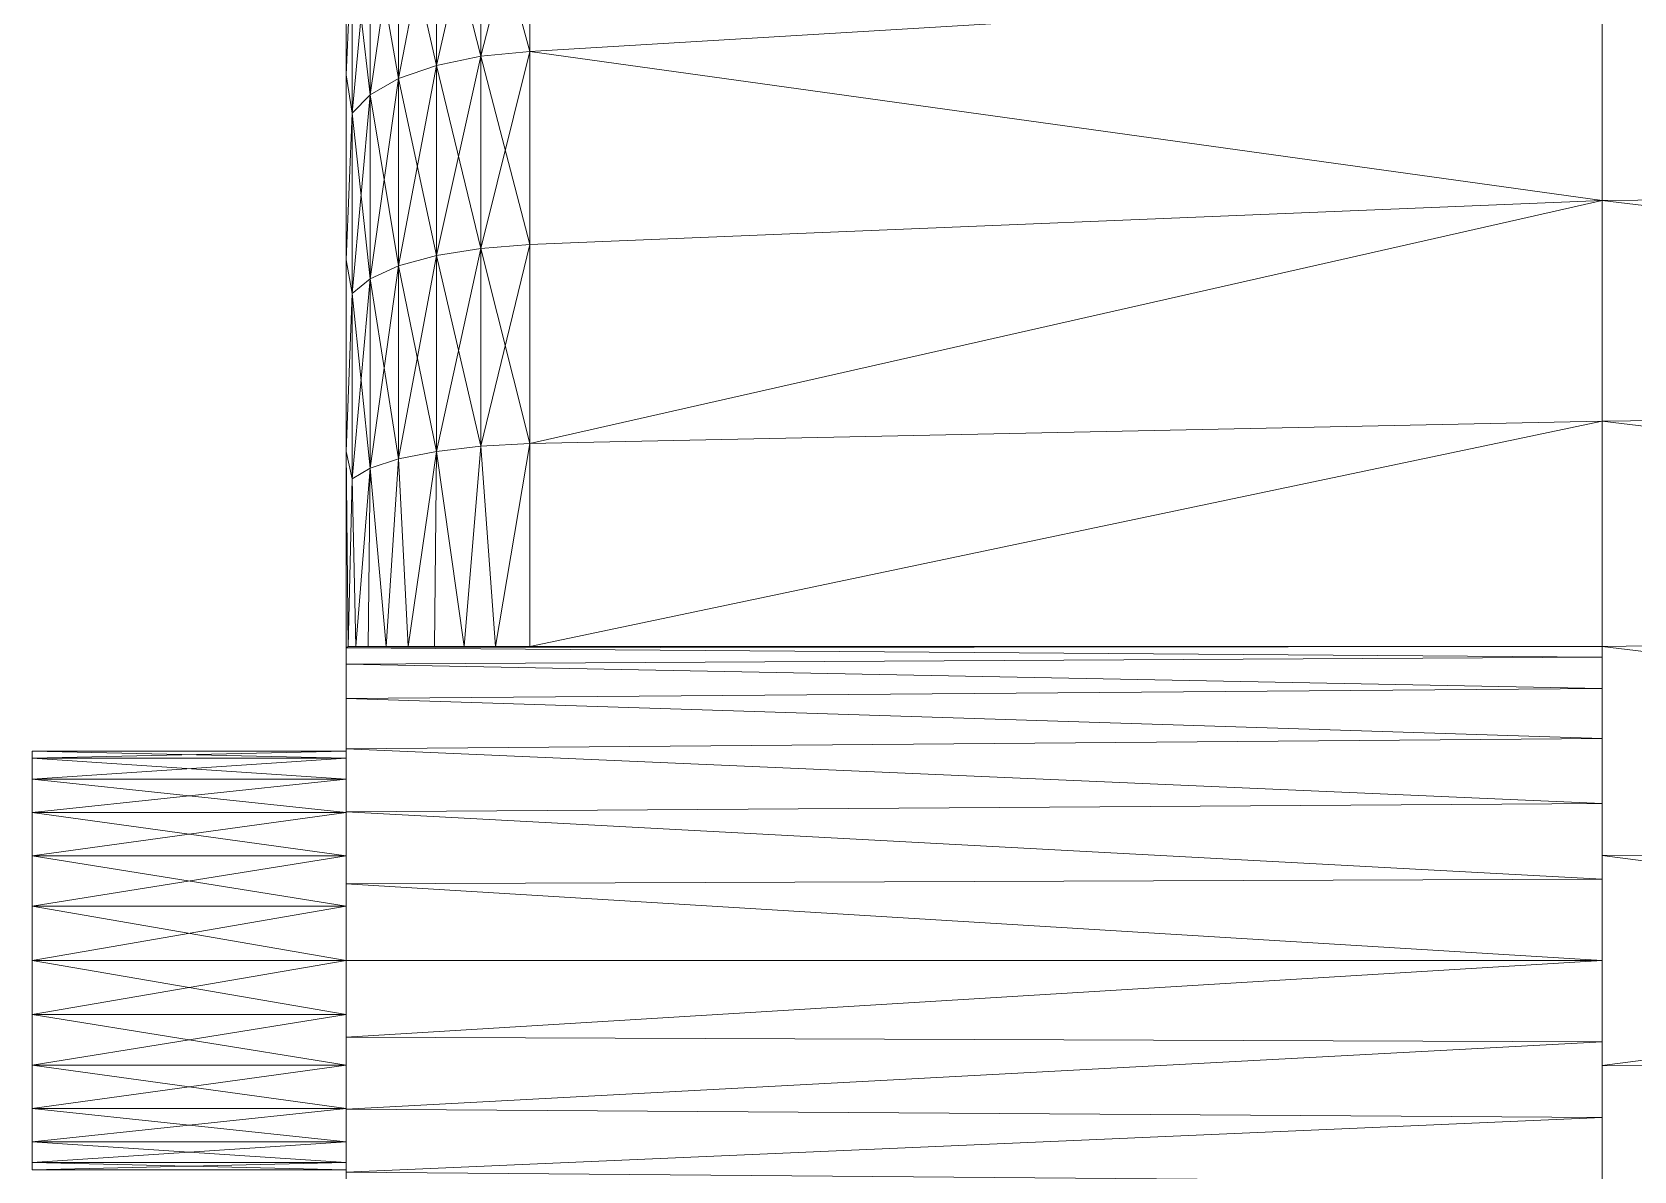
# Model space of a CAD drawing. Header units: millimetres. Extents: x 6495.02 to 6498.45, y 1663.36 to 1663.96.
# Drawn here: x 6495.71517 to 6495.72287, y 1663.77203 to 1663.77751 of the extents above; entities that cross this region are included whole.
import ezdxf

# ---------------------------------------------------------------- set-up
doc = ezdxf.new("R2010")
doc.units = ezdxf.units.MM

# ---------------------------------------------------------------- blocks, each defined once
blk = doc.blocks.new('SSSSS')
at = {"color": 7, "lineweight": 0}
for points in [[(159.084, 62.11, -103.386), (115.207, 62.572, -108.66), (159.084, 62.581, -108.864), (159.084, 62.11, -103.386)], [(159.084, 62.581, -108.864), (115.207, 62.572, -108.66), (115.207, 62.572, -114.566), (159.084, 62.581, -108.864)], [(159.084, 62.581, -108.864), (115.207, 62.572, -114.566), (159.084, 62.581, -114.362), (159.084, 62.581, -108.864)], [(159.084, 62.581, -114.362), (115.207, 62.572, -114.566), (159.084, 62.11, -119.84), (159.084, 62.581, -114.362)], [(159.084, 62.11, -119.84), (115.207, 62.572, -114.566), (115.207, 62.029, -120.448), (159.084, 62.11, -119.84)], [(159.084, 62.11, -103.386), (159.084, 62.581, -108.864), (159.084, 53.883, -103.386), (159.084, 62.11, -103.386)], [(159.084, 53.883, -103.386), (159.084, 62.581, -108.864), (159.084, 62.581, -114.362), (159.084, 53.883, -103.386)], [(159.084, 53.883, -103.386), (159.084, 62.581, -114.362), (159.084, 53.883, -119.84), (159.084, 53.883, -103.386)], [(159.084, 53.883, -119.84), (159.084, 62.581, -114.362), (159.084, 62.11, -119.84), (159.084, 53.883, -119.84)], [(159.084, 62.11, -119.84), (115.207, 62.029, -120.448), (159.084, 61.064, -125.742), (159.084, 62.11, -119.84)], [(159.084, 61.064, -125.742), (187.176, 58.631, -119.84), (159.084, 62.11, -119.84), (159.084, 61.064, -125.742)], [(159.084, 53.883, -119.84), (159.084, 62.11, -119.84), (187.176, 58.631, -119.84), (159.084, 53.883, -119.84)], [(159.084, 61.064, -125.742), (115.207, 62.029, -120.448), (115.207, 60.946, -126.255), (159.084, 61.064, -125.742)], [(159.084, 61.064, -125.742), (115.207, 60.946, -126.255), (159.084, 59.472, -131.521), (159.084, 61.064, -125.742)], [(159.084, 59.472, -131.521), (115.207, 60.946, -126.255), (115.207, 59.335, -131.938), (159.084, 59.472, -131.521)], [(159.084, 59.472, -131.521), (187.176, 57.66, -125.158), (159.084, 61.064, -125.742), (159.084, 59.472, -131.521)], [(159.084, 61.064, -125.742), (187.176, 57.66, -125.158), (187.176, 58.631, -119.84), (159.084, 61.064, -125.742)], [(159.084, 59.472, -131.521), (115.207, 59.335, -131.938), (159.084, 57.348, -137.127), (159.084, 59.472, -131.521)], [(159.084, 57.348, -137.127), (187.176, 54.322, -135.431), (159.084, 59.472, -131.521), (159.084, 57.348, -137.127)], [(159.084, 59.472, -131.521), (187.176, 54.322, -135.431), (187.176, 56.22, -130.369), (159.084, 59.472, -131.521)], [(159.084, 59.472, -131.521), (187.176, 56.22, -130.369), (187.176, 57.66, -125.158), (159.084, 59.472, -131.521)], [(187.176, 58.631, -119.84), (190.367, 57.068, -119.84), (159.084, 53.883, -119.84), (187.176, 58.631, -119.84)], [(187.176, 57.66, -125.158), (188.077, 58.436, -119.84), (187.176, 58.631, -119.84), (187.176, 57.66, -125.158)], [(188.077, 58.436, -119.84), (188.895, 58.118, -119.84), (187.176, 58.631, -119.84), (188.077, 58.436, -119.84)], [(187.176, 58.631, -119.84), (188.895, 58.118, -119.84), (189.679, 57.644, -119.84), (187.176, 58.631, -119.84)], [(187.176, 58.631, -119.84), (189.679, 57.644, -119.84), (190.367, 57.068, -119.84), (187.176, 58.631, -119.84)], [(188.458, 57.35, -125.087), (188.077, 58.436, -119.84), (187.176, 57.66, -125.158), (188.458, 57.35, -125.087)], [(188.458, 57.35, -125.087), (188.895, 58.118, -119.84), (188.077, 58.436, -119.84), (188.458, 57.35, -125.087)], [(189.627, 56.751, -124.95), (188.895, 58.118, -119.84), (188.458, 57.35, -125.087), (189.627, 56.751, -124.95)], [(189.627, 56.751, -124.95), (189.679, 57.644, -119.84), (188.895, 58.118, -119.84), (189.627, 56.751, -124.95)], [(188.458, 55.918, -130.271), (188.458, 57.35, -125.087), (187.176, 57.66, -125.158), (188.458, 55.918, -130.271)], [(188.458, 55.918, -130.271), (187.176, 57.66, -125.158), (187.176, 56.22, -130.369), (188.458, 55.918, -130.271)], [(189.627, 56.751, -124.95), (190.367, 57.068, -119.84), (189.679, 57.644, -119.84), (189.627, 56.751, -124.95)], [(159.084, 57.348, -137.127), (187.176, 51.981, -140.304), (187.176, 54.322, -135.431), (159.084, 57.348, -137.127)], [(189.627, 55.333, -130.081), (189.627, 56.751, -124.95), (188.458, 57.35, -125.087), (189.627, 55.333, -130.081)], [(189.627, 55.333, -130.081), (188.458, 57.35, -125.087), (188.458, 55.918, -130.271), (189.627, 55.333, -130.081)], [(159.084, 53.883, -119.84), (190.367, 57.068, -119.84), (190.941, 56.383, -119.84), (159.084, 53.883, -119.84)], [(190.615, 55.896, -124.754), (190.367, 57.068, -119.84), (189.627, 56.751, -124.95), (190.615, 55.896, -124.754)], [(190.615, 54.499, -129.81), (190.615, 55.896, -124.754), (189.627, 56.751, -124.95), (190.615, 54.499, -129.81)], [(190.615, 54.499, -129.81), (189.627, 56.751, -124.95), (189.627, 55.333, -130.081), (190.615, 54.499, -129.81)], [(190.615, 55.896, -124.754), (190.941, 56.383, -119.84), (190.367, 57.068, -119.84), (190.615, 55.896, -124.754)], [(159.084, 53.883, -119.84), (190.941, 56.383, -119.84), (191.417, 55.598, -119.84), (159.084, 53.883, -119.84)], [(191.365, 54.836, -124.512), (190.941, 56.383, -119.84), (190.615, 55.896, -124.754), (191.365, 54.836, -124.512)], [(191.365, 54.836, -124.512), (191.417, 55.598, -119.84), (190.941, 56.383, -119.84), (191.365, 54.836, -124.512)], [(188.458, 55.918, -130.271), (187.176, 56.22, -130.369), (188.458, 54.03, -135.306), (188.458, 55.918, -130.271)], [(188.458, 54.03, -135.306), (187.176, 56.22, -130.369), (187.176, 54.322, -135.431), (188.458, 54.03, -135.306)], [(188.458, 54.03, -135.306), (189.627, 53.464, -135.065), (188.458, 55.918, -130.271), (188.458, 54.03, -135.306)], [(188.458, 55.918, -130.271), (189.627, 53.464, -135.065), (189.627, 55.333, -130.081), (188.458, 55.918, -130.271)], [(191.365, 53.465, -129.474), (191.365, 54.836, -124.512), (190.615, 55.896, -124.754), (191.365, 53.465, -129.474)], [(191.365, 53.465, -129.474), (190.615, 55.896, -124.754), (190.615, 54.499, -129.81), (191.365, 53.465, -129.474)], [(191.417, 55.598, -119.84), (191.739, 54.782, -119.84), (159.084, 53.883, -119.84), (191.417, 55.598, -119.84)], [(191.739, 54.782, -119.84), (191.417, 55.598, -119.84), (191.365, 54.836, -124.512), (191.739, 54.782, -119.84)], [(189.627, 53.464, -135.065), (190.615, 52.658, -134.721), (189.627, 55.333, -130.081), (189.627, 53.464, -135.065)], [(189.627, 55.333, -130.081), (190.615, 52.658, -134.721), (190.615, 54.499, -129.81), (189.627, 55.333, -130.081)], [(159.084, 53.883, -119.84), (191.739, 54.782, -119.84), (191.941, 53.883, -119.84), (159.084, 53.883, -119.84)], [(191.833, 52.29, -129.092), (191.833, 53.632, -124.236), (191.365, 54.836, -124.512), (191.833, 52.29, -129.092)], [(191.833, 52.29, -129.092), (191.365, 54.836, -124.512), (191.365, 53.465, -129.474), (191.833, 52.29, -129.092)], [(191.833, 53.632, -124.236), (191.739, 54.782, -119.84), (191.365, 54.836, -124.512), (191.833, 53.632, -124.236)], [(191.941, 53.883, -119.84), (191.739, 54.782, -119.84), (191.833, 53.632, -124.236), (191.941, 53.883, -119.84)], [(188.458, 54.03, -135.306), (187.176, 54.322, -135.431), (188.458, 51.701, -140.154), (188.458, 54.03, -135.306)], [(188.458, 51.701, -140.154), (187.176, 54.322, -135.431), (187.176, 51.981, -140.304), (188.458, 51.701, -140.154)], [(191.365, 53.465, -129.474), (190.615, 54.499, -129.81), (191.365, 51.657, -134.294), (191.365, 53.465, -129.474)], [(191.365, 51.657, -134.294), (190.615, 54.499, -129.81), (190.615, 52.658, -134.721), (191.365, 51.657, -134.294)], [(191.941, 53.883, -119.84), (191.992, 53.136, -119.806), (159.084, 53.883, -119.84), (191.941, 53.883, -119.84)], [(159.084, 53.883, -119.84), (191.992, 53.136, -119.806), (159.084, 51.754, -119.56), (159.084, 53.883, -119.84)], [(159.084, 51.754, -119.56), (159.084, 49.77, -118.738), (159.084, 53.883, -119.84), (159.084, 51.754, -119.56)], [(159.084, 53.883, -119.84), (159.084, 49.77, -118.738), (159.084, 48.066, -117.43), (159.084, 53.883, -119.84)], [(159.084, 53.883, -119.84), (159.084, 48.066, -117.43), (159.084, 46.758, -115.726), (159.084, 53.883, -119.84)], [(159.084, 46.758, -115.726), (159.084, 45.937, -113.742), (159.084, 53.883, -119.84), (159.084, 46.758, -115.726)], [(159.084, 53.883, -119.84), (159.084, 45.937, -113.742), (159.084, 45.656, -111.613), (159.084, 53.883, -119.84)], [(159.084, 53.883, -119.84), (159.084, 45.656, -111.613), (159.084, 45.937, -109.484), (159.084, 53.883, -119.84)], [(159.084, 45.937, -109.484), (159.084, 46.758, -107.499), (159.084, 53.883, -119.84), (159.084, 45.937, -109.484)], [(159.084, 53.883, -119.84), (159.084, 46.758, -107.499), (159.084, 48.066, -105.796), (159.084, 53.883, -119.84)], [(159.084, 53.883, -119.84), (159.084, 48.066, -105.796), (159.084, 49.77, -104.488), (159.084, 53.883, -119.84)], [(159.084, 49.77, -104.488), (159.084, 51.754, -103.666), (159.084, 53.883, -119.84), (159.084, 49.77, -104.488)], [(159.084, 53.883, -119.84), (159.084, 51.754, -103.666), (159.084, 53.883, -103.386), (159.084, 53.883, -119.84)], [(188.458, 51.701, -140.154), (189.627, 51.159, -139.863), (188.458, 54.03, -135.306), (188.458, 51.701, -140.154)], [(188.458, 54.03, -135.306), (189.627, 51.159, -139.863), (189.627, 53.464, -135.065), (188.458, 54.03, -135.306)], [(191.992, 52.114, -124.946), (191.941, 53.883, -119.84), (191.833, 53.632, -124.236), (191.992, 52.114, -124.946)], [(191.992, 53.136, -119.806), (191.941, 53.883, -119.84), (191.992, 52.114, -124.946), (191.992, 53.136, -119.806)], [(189.627, 51.159, -139.863), (190.615, 50.387, -139.449), (189.627, 53.464, -135.065), (189.627, 51.159, -139.863)], [(189.627, 53.464, -135.065), (190.615, 50.387, -139.449), (190.615, 52.658, -134.721), (189.627, 53.464, -135.065)], [(191.833, 50.521, -133.809), (191.833, 52.29, -129.092), (191.365, 53.465, -129.474), (191.833, 50.521, -133.809)], [(191.365, 51.657, -134.294), (191.833, 50.521, -133.809), (191.365, 53.465, -129.474), (191.365, 51.657, -134.294)], [(191.992, 52.114, -124.946), (191.833, 53.632, -124.236), (191.833, 52.29, -129.092), (191.992, 52.114, -124.946)], [(159.084, 51.754, -119.56), (191.992, 53.136, -119.806), (191.992, 51.158, -119.376), (159.084, 51.754, -119.56)], [(191.992, 52.114, -124.946), (191.992, 51.158, -119.376), (191.992, 53.136, -119.806), (191.992, 52.114, -124.946)], [(191.365, 51.657, -134.294), (190.615, 52.658, -134.721), (191.365, 49.428, -138.935), (191.365, 51.657, -134.294)], [(191.365, 49.428, -138.935), (190.615, 52.658, -134.721), (190.615, 50.387, -139.449), (191.365, 49.428, -138.935)], [(191.833, 50.521, -133.809), (191.992, 50.61, -129.966), (191.833, 52.29, -129.092), (191.833, 50.521, -133.809)], [(191.833, 52.29, -129.092), (191.992, 50.61, -129.966), (191.992, 52.114, -124.946), (191.833, 52.29, -129.092)], [(191.992, 50.61, -129.966), (191.992, 49.346, -118.475), (191.992, 52.114, -124.946), (191.992, 50.61, -129.966)], [(191.992, 52.114, -124.946), (191.992, 49.346, -118.475), (191.992, 51.158, -119.376), (191.992, 52.114, -124.946)], [(159.084, 51.754, -119.56), (191.992, 51.158, -119.376), (159.084, 49.77, -118.738), (159.084, 51.754, -119.56)], [(191.833, 48.34, -138.351), (191.833, 50.521, -133.809), (191.365, 51.657, -134.294), (191.833, 48.34, -138.351)], [(191.833, 48.34, -138.351), (191.365, 51.657, -134.294), (191.365, 49.428, -138.935), (191.833, 48.34, -138.351)], [(159.084, 49.77, -118.738), (191.992, 51.158, -119.376), (191.992, 49.346, -118.475), (159.084, 49.77, -118.738)], [(191.833, 50.521, -133.809), (191.992, 48.636, -134.821), (191.992, 50.61, -129.966), (191.833, 50.521, -133.809)], [(191.833, 48.34, -138.351), (191.992, 48.636, -134.821), (191.833, 50.521, -133.809), (191.833, 48.34, -138.351)], [(191.992, 50.61, -93.26), (191.992, 47.807, -106.066), (191.992, 11.672, -107.735), (191.992, 50.61, -93.26)], [(191.992, 11.672, -115.491), (191.992, 47.807, -117.16), (191.992, 50.61, -129.966), (191.992, 11.672, -115.491)], [(191.992, 50.61, -129.966), (191.992, 47.807, -117.16), (191.992, 49.346, -118.475), (191.992, 50.61, -129.966)], [(191.992, 50.61, -129.966), (191.992, 48.636, -134.821), (191.992, 11.672, -115.491), (191.992, 50.61, -129.966)], [(191.992, 11.672, -107.735), (191.992, 48.636, -88.405), (191.992, 50.61, -93.26), (191.992, 11.672, -107.735)], [(159.084, 49.77, -118.738), (191.992, 49.346, -118.475), (159.084, 48.066, -117.43), (159.084, 49.77, -118.738)], [(159.084, 48.066, -117.43), (191.992, 49.346, -118.475), (191.992, 47.807, -117.16), (159.084, 48.066, -117.43)], [(191.833, 48.34, -138.351), (191.992, 46.212, -139.467), (191.992, 48.636, -134.821), (191.833, 48.34, -138.351)], [(191.992, 11.672, -115.491), (191.992, 48.636, -134.821), (191.992, 10.536, -116.363), (191.992, 11.672, -115.491)], [(191.992, 10.536, -116.363), (191.992, 48.636, -134.821), (191.992, 46.212, -139.467), (191.992, 10.536, -116.363)], [(191.992, 10.536, -106.863), (191.992, 46.212, -83.759), (191.992, 48.636, -88.405), (191.992, 10.536, -106.863)], [(191.992, 10.536, -106.863), (191.992, 48.636, -88.405), (191.992, 11.672, -107.735), (191.992, 10.536, -106.863)], [(159.084, 48.066, -117.43), (191.992, 47.807, -117.16), (159.084, 46.758, -115.726), (159.084, 48.066, -117.43)], [(159.084, 46.758, -107.499), (191.992, 47.807, -106.066), (159.084, 48.066, -105.796), (159.084, 46.758, -107.499)], [(159.084, 46.758, -115.726), (191.992, 47.807, -117.16), (191.992, 46.637, -115.509), (159.084, 46.758, -115.726)], [(159.084, 46.758, -107.499), (191.992, 46.637, -107.717), (191.992, 47.807, -106.066), (159.084, 46.758, -107.499)], [(191.992, 11.672, -107.735), (191.992, 47.807, -106.066), (191.992, 46.637, -107.717), (191.992, 11.672, -107.735)], [(191.992, 11.672, -115.491), (191.992, 46.637, -115.509), (191.992, 47.807, -117.16), (191.992, 11.672, -115.491)], [(159.084, 46.758, -115.726), (191.992, 46.637, -115.509), (159.084, 45.937, -113.742), (159.084, 46.758, -115.726)], [(159.084, 45.937, -109.484), (191.992, 46.637, -107.717), (159.084, 46.758, -107.499), (159.084, 45.937, -109.484)], [(159.084, 45.937, -113.742), (191.992, 46.637, -115.509), (191.992, 45.905, -113.622), (159.084, 45.937, -113.742)], [(159.084, 45.937, -109.484), (191.992, 45.905, -109.604), (191.992, 46.637, -107.717), (159.084, 45.937, -109.484)], [(191.992, 11.672, -107.735), (191.992, 46.637, -107.717), (191.992, 12.543, -108.871), (191.992, 11.672, -107.735)], [(191.992, 12.543, -108.871), (191.992, 46.637, -107.717), (191.992, 45.905, -109.604), (191.992, 12.543, -108.871)], [(191.992, 12.543, -114.355), (191.992, 45.905, -113.622), (191.992, 46.637, -115.509), (191.992, 12.543, -114.355)], [(191.992, 12.543, -114.355), (191.992, 46.637, -115.509), (191.992, 11.672, -115.491), (191.992, 12.543, -114.355)], [(191.992, 10.536, -116.363), (191.992, 46.212, -139.467), (191.992, 43.358, -143.863), (191.992, 10.536, -116.363)], [(191.992, 10.536, -106.863), (191.992, 43.358, -79.363), (191.992, 46.212, -83.759), (191.992, 10.536, -106.863)], [(159.084, 45.937, -113.742), (191.992, 45.905, -113.622), (159.084, 45.656, -111.613), (159.084, 45.937, -113.742)], [(159.084, 45.656, -111.613), (191.992, 45.905, -109.604), (159.084, 45.937, -109.484), (159.084, 45.656, -111.613)], [(159.084, 45.656, -111.613), (191.992, 45.905, -113.622), (191.992, 45.656, -111.613), (159.084, 45.656, -111.613)], [(159.084, 45.656, -111.613), (191.992, 45.656, -111.613), (191.992, 45.905, -109.604), (159.084, 45.656, -111.613)], [(191.992, 12.543, -108.871), (191.992, 45.905, -109.604), (191.992, 13.091, -110.193), (191.992, 12.543, -108.871)], [(191.992, 13.091, -110.193), (191.992, 45.905, -109.604), (191.992, 45.656, -111.613), (191.992, 13.091, -110.193)], [(191.992, 13.091, -113.032), (191.992, 45.656, -111.613), (191.992, 45.905, -113.622), (191.992, 13.091, -113.032)], [(191.992, 13.091, -113.032), (191.992, 45.905, -113.622), (191.992, 12.543, -114.355), (191.992, 13.091, -113.032)], [(191.992, 13.091, -110.193), (191.992, 45.656, -111.613), (191.992, 13.278, -111.613), (191.992, 13.091, -110.193)], [(191.992, 13.278, -111.613), (191.992, 45.656, -111.613), (191.992, 13.091, -113.032), (191.992, 13.278, -111.613)], [(191.992, 10.536, -116.363), (191.992, 43.358, -143.863), (191.992, 9.213, -116.911), (191.992, 10.536, -116.363)], [(191.992, 9.213, -116.911), (191.992, 43.358, -143.863), (191.992, 40.101, -147.968), (191.992, 9.213, -116.911)], [(191.992, 9.213, -106.315), (191.992, 40.101, -75.257), (191.992, 43.358, -79.363), (191.992, 9.213, -106.315)], [(191.992, 9.213, -106.315), (191.992, 43.358, -79.363), (191.992, 10.536, -106.863), (191.992, 9.213, -106.315)], [(191.992, 9.213, -116.911), (191.992, 40.101, -147.968), (191.992, 7.793, -117.098), (191.992, 9.213, -116.911)], [(191.992, 7.793, -117.098), (191.992, 40.101, -147.968), (191.992, -24.514, -147.968), (191.992, 7.793, -117.098)], [(191.992, 7.793, -106.128), (191.992, -24.514, -75.257), (191.992, 40.101, -75.257), (191.992, 7.793, -106.128)], [(191.992, 7.793, -106.128), (191.992, 40.101, -75.257), (191.992, 9.213, -106.315), (191.992, 7.793, -106.128)], [(200.219, 13.091, -110.193), (191.992, 13.091, -110.193), (200.219, 13.278, -111.613), (200.219, 13.091, -110.193)], [(200.219, 13.278, -111.613), (191.992, 13.091, -110.193), (191.992, 13.278, -111.613), (200.219, 13.278, -111.613)], [(200.219, 13.278, -111.613), (191.992, 13.278, -111.613), (200.219, 13.091, -113.032), (200.219, 13.278, -111.613)], [(200.219, 13.091, -113.032), (191.992, 13.278, -111.613), (191.992, 13.091, -113.032), (200.219, 13.091, -113.032)], [(200.219, 12.543, -108.871), (191.992, 12.543, -108.871), (200.219, 13.091, -110.193), (200.219, 12.543, -108.871)], [(200.219, 13.091, -110.193), (191.992, 12.543, -108.871), (191.992, 13.091, -110.193), (200.219, 13.091, -110.193)], [(200.219, 13.091, -113.032), (191.992, 13.091, -113.032), (200.219, 12.543, -114.355), (200.219, 13.091, -113.032)], [(200.219, 12.543, -114.355), (191.992, 13.091, -113.032), (191.992, 12.543, -114.355), (200.219, 12.543, -114.355)], [(200.219, 13.091, -113.032), (200.219, 13.091, -110.193), (200.219, 13.278, -111.613), (200.219, 13.091, -113.032)], [(200.219, 12.543, -114.355), (200.219, 12.543, -108.871), (200.219, 13.091, -113.032), (200.219, 12.543, -114.355)], [(200.219, 13.091, -113.032), (200.219, 12.543, -108.871), (200.219, 13.091, -110.193), (200.219, 13.091, -113.032)], [(200.219, 11.672, -107.735), (191.992, 11.672, -107.735), (200.219, 12.543, -108.871), (200.219, 11.672, -107.735)], [(200.219, 12.543, -108.871), (191.992, 11.672, -107.735), (191.992, 12.543, -108.871), (200.219, 12.543, -108.871)], [(200.219, 12.543, -114.355), (191.992, 12.543, -114.355), (200.219, 11.672, -115.491), (200.219, 12.543, -114.355)], [(200.219, 11.672, -115.491), (191.992, 12.543, -114.355), (191.992, 11.672, -115.491), (200.219, 11.672, -115.491)], [(200.219, 11.672, -115.491), (200.219, 11.672, -107.735), (200.219, 12.543, -114.355), (200.219, 11.672, -115.491)], [(200.219, 12.543, -114.355), (200.219, 11.672, -107.735), (200.219, 12.543, -108.871), (200.219, 12.543, -114.355)], [(200.219, 10.536, -106.863), (191.992, 10.536, -106.863), (200.219, 11.672, -107.735), (200.219, 10.536, -106.863)], [(200.219, 11.672, -107.735), (191.992, 10.536, -106.863), (191.992, 11.672, -107.735), (200.219, 11.672, -107.735)], [(200.219, 11.672, -115.491), (191.992, 11.672, -115.491), (200.219, 10.536, -116.363), (200.219, 11.672, -115.491)], [(200.219, 10.536, -116.363), (191.992, 11.672, -115.491), (191.992, 10.536, -116.363), (200.219, 10.536, -116.363)], [(200.219, 10.536, -116.363), (200.219, 10.536, -106.863), (200.219, 11.672, -115.491), (200.219, 10.536, -116.363)], [(200.219, 11.672, -115.491), (200.219, 10.536, -106.863), (200.219, 11.672, -107.735), (200.219, 11.672, -115.491)], [(200.219, 9.213, -106.315), (191.992, 9.213, -106.315), (200.219, 10.536, -106.863), (200.219, 9.213, -106.315)], [(200.219, 10.536, -106.863), (191.992, 9.213, -106.315), (191.992, 10.536, -106.863), (200.219, 10.536, -106.863)], [(200.219, 10.536, -116.363), (191.992, 10.536, -116.363), (200.219, 9.213, -116.911), (200.219, 10.536, -116.363)], [(200.219, 9.213, -116.911), (191.992, 10.536, -116.363), (191.992, 9.213, -116.911), (200.219, 9.213, -116.911)], [(200.219, 9.213, -116.911), (200.219, 9.213, -106.315), (200.219, 10.536, -116.363), (200.219, 9.213, -116.911)], [(200.219, 10.536, -116.363), (200.219, 9.213, -106.315), (200.219, 10.536, -106.863), (200.219, 10.536, -116.363)], [(200.219, 9.213, -116.911), (191.992, 9.213, -116.911), (200.219, 7.793, -117.098), (200.219, 9.213, -116.911)], [(200.219, 7.793, -117.098), (191.992, 9.213, -116.911), (191.992, 7.793, -117.098), (200.219, 7.793, -117.098)], [(200.219, 7.793, -106.128), (191.992, 7.793, -106.128), (200.219, 9.213, -106.315), (200.219, 7.793, -106.128)], [(200.219, 9.213, -106.315), (191.992, 7.793, -106.128), (191.992, 9.213, -106.315), (200.219, 9.213, -106.315)], [(200.219, 7.793, -117.098), (200.219, 7.793, -106.128), (200.219, 9.213, -116.911), (200.219, 7.793, -117.098)], [(200.219, 9.213, -116.911), (200.219, 7.793, -106.128), (200.219, 9.213, -106.315), (200.219, 9.213, -116.911)], [(200.219, 7.793, -117.098), (191.992, 7.793, -117.098), (200.219, 6.374, -116.911), (200.219, 7.793, -117.098)], [(200.219, 6.374, -116.911), (191.992, 7.793, -117.098), (191.992, 6.374, -116.911), (200.219, 6.374, -116.911)], [(200.219, 6.374, -106.315), (191.992, 6.374, -106.315), (200.219, 7.793, -106.128), (200.219, 6.374, -106.315)], [(200.219, 7.793, -106.128), (191.992, 6.374, -106.315), (191.992, 7.793, -106.128), (200.219, 7.793, -106.128)], [(191.992, 7.793, -117.098), (191.992, -24.514, -147.968), (191.992, 6.374, -116.911), (191.992, 7.793, -117.098)], [(191.992, 6.374, -106.315), (191.992, -24.514, -75.257), (191.992, 7.793, -106.128), (191.992, 6.374, -106.315)], [(200.219, 6.374, -116.911), (200.219, 6.374, -106.315), (200.219, 7.793, -117.098), (200.219, 6.374, -116.911)], [(200.219, 7.793, -117.098), (200.219, 6.374, -106.315), (200.219, 7.793, -106.128), (200.219, 7.793, -117.098)], [(200.219, 6.374, -116.911), (191.992, 6.374, -116.911), (200.219, 5.051, -116.363), (200.219, 6.374, -116.911)], [(200.219, 5.051, -116.363), (191.992, 6.374, -116.911), (191.992, 5.051, -116.363), (200.219, 5.051, -116.363)], [(200.219, 5.051, -106.863), (191.992, 5.051, -106.863), (200.219, 6.374, -106.315), (200.219, 5.051, -106.863)], [(200.219, 6.374, -106.315), (191.992, 5.051, -106.863), (191.992, 6.374, -106.315), (200.219, 6.374, -106.315)], [(191.992, 6.374, -116.911), (191.992, -24.514, -147.968), (191.992, -27.772, -143.863), (191.992, 6.374, -116.911)], [(191.992, 6.374, -116.911), (191.992, -27.772, -143.863), (191.992, 5.051, -116.363), (191.992, 6.374, -116.911)], [(191.992, 5.051, -106.863), (191.992, -27.772, -79.363), (191.992, 6.374, -106.315), (191.992, 5.051, -106.863)], [(191.992, 6.374, -106.315), (191.992, -27.772, -79.363), (191.992, -24.514, -75.257), (191.992, 6.374, -106.315)], [(200.219, 6.374, -106.315), (200.219, 6.374, -116.911), (200.219, 5.051, -106.863), (200.219, 6.374, -106.315)], [(200.219, 5.051, -106.863), (200.219, 6.374, -116.911), (200.219, 5.051, -116.363), (200.219, 5.051, -106.863)], [(200.219, 5.051, -116.363), (191.992, 5.051, -116.363), (200.219, 3.915, -115.491), (200.219, 5.051, -116.363)], [(200.219, 3.915, -115.491), (191.992, 5.051, -116.363), (191.992, 3.915, -115.491), (200.219, 3.915, -115.491)], [(200.219, 3.915, -107.735), (191.992, 3.915, -107.735), (200.219, 5.051, -106.863), (200.219, 3.915, -107.735)], [(200.219, 5.051, -106.863), (191.992, 3.915, -107.735), (191.992, 5.051, -106.863), (200.219, 5.051, -106.863)], [(191.992, 5.051, -116.363), (191.992, -27.772, -143.863), (191.992, -30.625, -139.467), (191.992, 5.051, -116.363)], [(191.992, 5.051, -116.363), (191.992, -30.625, -139.467), (191.992, -33.05, -134.821), (191.992, 5.051, -116.363)], [(191.992, 5.051, -116.363), (191.992, -33.05, -134.821), (191.992, 3.915, -115.491), (191.992, 5.051, -116.363)], [(191.992, 3.915, -107.735), (191.992, -33.05, -88.405), (191.992, 5.051, -106.863), (191.992, 3.915, -107.735)], [(191.992, 5.051, -106.863), (191.992, -33.05, -88.405), (191.992, -30.625, -83.759), (191.992, 5.051, -106.863)], [(191.992, 5.051, -106.863), (191.992, -30.625, -83.759), (191.992, -27.772, -79.363), (191.992, 5.051, -106.863)], [(200.219, 5.051, -106.863), (200.219, 5.051, -116.363), (200.219, 3.915, -107.735), (200.219, 5.051, -106.863)], [(200.219, 3.915, -107.735), (200.219, 5.051, -116.363), (200.219, 3.915, -115.491), (200.219, 3.915, -107.735)], [(200.219, 3.915, -115.491), (191.992, 3.915, -115.491), (200.219, 3.043, -114.355), (200.219, 3.915, -115.491)], [(200.219, 3.043, -114.355), (191.992, 3.915, -115.491), (191.992, 3.043, -114.355), (200.219, 3.043, -114.355)], [(200.219, 3.043, -108.871), (191.992, 3.043, -108.871), (200.219, 3.915, -107.735), (200.219, 3.043, -108.871)], [(200.219, 3.915, -107.735), (191.992, 3.043, -108.871), (191.992, 3.915, -107.735), (200.219, 3.915, -107.735)], [(191.992, 3.915, -115.491), (191.992, -33.05, -134.821), (191.992, -35.023, -129.966), (191.992, 3.915, -115.491)], [(191.992, 3.915, -115.491), (191.992, -35.023, -129.966), (191.992, -32.221, -117.16), (191.992, 3.915, -115.491)], [(191.992, -32.221, -117.16), (191.992, -31.05, -115.509), (191.992, 3.915, -115.491), (191.992, -32.221, -117.16)], [(191.992, 3.915, -115.491), (191.992, -31.05, -115.509), (191.992, 3.043, -114.355), (191.992, 3.915, -115.491)], [(191.992, 3.043, -108.871), (191.992, -31.05, -107.717), (191.992, 3.915, -107.735), (191.992, 3.043, -108.871)], [(191.992, 3.915, -107.735), (191.992, -31.05, -107.717), (191.992, -32.221, -106.066), (191.992, 3.915, -107.735)], [(191.992, 3.915, -107.735), (191.992, -32.221, -106.066), (191.992, -35.023, -93.26), (191.992, 3.915, -107.735)], [(191.992, -35.023, -93.26), (191.992, -33.05, -88.405), (191.992, 3.915, -107.735), (191.992, -35.023, -93.26)], [(200.219, 3.915, -107.735), (200.219, 3.915, -115.491), (200.219, 3.043, -108.871), (200.219, 3.915, -107.735)], [(200.219, 3.043, -108.871), (200.219, 3.915, -115.491), (200.219, 3.043, -114.355), (200.219, 3.043, -108.871)], [(200.219, 3.043, -114.355), (191.992, 3.043, -114.355), (200.219, 2.496, -113.032), (200.219, 3.043, -114.355)], [(200.219, 2.496, -113.032), (191.992, 3.043, -114.355), (191.992, 2.496, -113.032), (200.219, 2.496, -113.032)], [(200.219, 2.496, -110.193), (191.992, 2.496, -110.193), (200.219, 3.043, -108.871), (200.219, 2.496, -110.193)], [(200.219, 3.043, -108.871), (191.992, 2.496, -110.193), (191.992, 3.043, -108.871), (200.219, 3.043, -108.871)], [(191.992, 3.043, -114.355), (191.992, -31.05, -115.509), (191.992, -30.319, -113.622), (191.992, 3.043, -114.355)], [(191.992, 3.043, -114.355), (191.992, -30.319, -113.622), (191.992, 2.496, -113.032), (191.992, 3.043, -114.355)], [(191.992, 2.496, -110.193), (191.992, -30.319, -109.604), (191.992, 3.043, -108.871), (191.992, 2.496, -110.193)], [(191.992, 3.043, -108.871), (191.992, -30.319, -109.604), (191.992, -31.05, -107.717), (191.992, 3.043, -108.871)], [(200.219, 3.043, -108.871), (200.219, 3.043, -114.355), (200.219, 2.496, -110.193), (200.219, 3.043, -108.871)], [(200.219, 2.496, -110.193), (200.219, 3.043, -114.355), (200.219, 2.496, -113.032), (200.219, 2.496, -110.193)], [(200.219, 2.496, -113.032), (191.992, 2.496, -113.032), (200.219, 2.309, -111.613), (200.219, 2.496, -113.032)], [(200.219, 2.309, -111.613), (191.992, 2.496, -113.032), (191.992, 2.309, -111.613), (200.219, 2.309, -111.613)], [(200.219, 2.309, -111.613), (191.992, 2.309, -111.613), (200.219, 2.496, -110.193), (200.219, 2.309, -111.613)], [(200.219, 2.496, -110.193), (191.992, 2.309, -111.613), (191.992, 2.496, -110.193), (200.219, 2.496, -110.193)], [(191.992, 2.496, -113.032), (191.992, -30.319, -113.622), (191.992, -30.07, -111.613), (191.992, 2.496, -113.032)], [(191.992, 2.496, -113.032), (191.992, -30.07, -111.613), (191.992, 2.309, -111.613), (191.992, 2.496, -113.032)], [(191.992, 2.309, -111.613), (191.992, -30.07, -111.613), (191.992, 2.496, -110.193), (191.992, 2.309, -111.613)], [(191.992, 2.496, -110.193), (191.992, -30.07, -111.613), (191.992, -30.319, -109.604), (191.992, 2.496, -110.193)], [(200.219, 2.496, -110.193), (200.219, 2.496, -113.032), (200.219, 2.309, -111.613), (200.219, 2.496, -110.193)], [(159.084, -30.35, -109.484), (191.992, -30.319, -109.604), (159.084, -30.07, -111.613), (159.084, -30.35, -109.484)], [(159.084, -30.07, -111.613), (191.992, -30.319, -109.604), (191.992, -30.07, -111.613), (159.084, -30.07, -111.613)], [(159.084, -30.07, -111.613), (191.992, -30.07, -111.613), (191.992, -30.319, -113.622), (159.084, -30.07, -111.613)], [(159.084, -30.07, -111.613), (191.992, -30.319, -113.622), (159.084, -30.35, -113.742), (159.084, -30.07, -111.613)], [(159.084, -38.297, -103.386), (159.084, -30.35, -109.484), (159.084, -30.07, -111.613), (159.084, -38.297, -103.386)], [(159.084, -38.297, -103.386), (159.084, -30.07, -111.613), (159.084, -30.35, -113.742), (159.084, -38.297, -103.386)], [(159.084, -30.35, -109.484), (191.992, -31.05, -107.717), (191.992, -30.319, -109.604), (159.084, -30.35, -109.484)], [(159.084, -30.35, -113.742), (191.992, -30.319, -113.622), (191.992, -31.05, -115.509), (159.084, -30.35, -113.742)], [(159.084, -31.172, -107.499), (191.992, -31.05, -107.717), (159.084, -30.35, -109.484), (159.084, -31.172, -107.499)], [(159.084, -30.35, -113.742), (191.992, -31.05, -115.509), (159.084, -31.172, -115.726), (159.084, -30.35, -113.742)], [(159.084, -31.172, -107.499), (159.084, -30.35, -109.484), (159.084, -38.297, -103.386), (159.084, -31.172, -107.499)], [(159.084, -30.35, -113.742), (159.084, -31.172, -115.726), (159.084, -38.297, -103.386), (159.084, -30.35, -113.742)], [(191.833, -32.753, -138.351), (191.992, -33.05, -134.821), (191.992, -30.625, -139.467), (191.833, -32.753, -138.351)], [(159.084, -31.172, -107.499), (191.992, -32.221, -106.066), (191.992, -31.05, -107.717), (159.084, -31.172, -107.499)], [(159.084, -31.172, -115.726), (191.992, -31.05, -115.509), (191.992, -32.221, -117.16), (159.084, -31.172, -115.726)], [(159.084, -32.479, -105.796), (191.992, -32.221, -106.066), (159.084, -31.172, -107.499), (159.084, -32.479, -105.796)], [(159.084, -31.172, -115.726), (191.992, -32.221, -117.16), (159.084, -32.479, -117.43), (159.084, -31.172, -115.726)], [(159.084, -38.297, -103.386), (159.084, -32.479, -105.796), (159.084, -31.172, -107.499), (159.084, -38.297, -103.386)], [(159.084, -38.297, -103.386), (159.084, -31.172, -115.726), (159.084, -32.479, -117.43), (159.084, -38.297, -103.386)], [(159.084, -32.479, -117.43), (191.992, -32.221, -117.16), (191.992, -33.759, -118.475), (159.084, -32.479, -117.43)], [(191.992, -32.221, -117.16), (191.992, -35.023, -129.966), (191.992, -33.759, -118.475), (191.992, -32.221, -117.16)], [(159.084, -32.479, -117.43), (191.992, -33.759, -118.475), (159.084, -34.183, -118.738), (159.084, -32.479, -117.43)], [(159.084, -38.297, -103.386), (159.084, -32.479, -117.43), (159.084, -34.183, -118.738), (159.084, -38.297, -103.386)], [(191.365, -33.842, -138.935), (191.833, -34.935, -133.809), (191.833, -32.753, -138.351), (191.365, -33.842, -138.935)], [(191.833, -34.935, -133.809), (191.992, -33.05, -134.821), (191.833, -32.753, -138.351), (191.833, -34.935, -133.809)], [(191.833, -34.935, -133.809), (191.992, -35.023, -129.966), (191.992, -33.05, -134.821), (191.833, -34.935, -133.809)], [(159.084, -34.183, -118.738), (191.992, -33.759, -118.475), (191.992, -35.572, -119.376), (159.084, -34.183, -118.738)], [(190.615, -34.8, -139.449), (191.365, -36.071, -134.294), (191.365, -33.842, -138.935), (190.615, -34.8, -139.449)], [(191.365, -36.071, -134.294), (191.833, -34.935, -133.809), (191.365, -33.842, -138.935), (191.365, -36.071, -134.294)], [(191.992, -33.759, -118.475), (191.992, -35.023, -129.966), (191.992, -36.527, -124.946), (191.992, -33.759, -118.475)], [(191.992, -33.759, -118.475), (191.992, -36.527, -124.946), (191.992, -35.572, -119.376), (191.992, -33.759, -118.475)], [(159.084, -34.183, -118.738), (191.992, -35.572, -119.376), (159.084, -36.167, -119.56), (159.084, -34.183, -118.738)], [(159.084, -34.183, -118.738), (159.084, -36.167, -119.56), (159.084, -38.297, -103.386), (159.084, -34.183, -118.738)], [(189.627, -35.573, -139.863), (190.615, -37.071, -134.721), (190.615, -34.8, -139.449), (189.627, -35.573, -139.863)], [(190.615, -37.071, -134.721), (191.365, -36.071, -134.294), (190.615, -34.8, -139.449), (190.615, -37.071, -134.721)], [(191.365, -36.071, -134.294), (191.833, -36.703, -129.092), (191.833, -34.935, -133.809), (191.365, -36.071, -134.294)], [(191.833, -36.703, -129.092), (191.992, -35.023, -129.966), (191.833, -34.935, -133.809), (191.833, -36.703, -129.092)], [(191.833, -36.703, -129.092), (191.992, -36.527, -124.946), (191.992, -35.023, -129.966), (191.833, -36.703, -129.092)], [(159.084, -36.167, -119.56), (191.992, -35.572, -119.376), (191.992, -37.549, -119.806), (159.084, -36.167, -119.56)], [(188.458, -36.115, -140.154), (189.627, -37.878, -135.065), (189.627, -35.573, -139.863), (188.458, -36.115, -140.154)], [(189.627, -35.573, -139.863), (189.627, -37.878, -135.065), (190.615, -37.071, -134.721), (189.627, -35.573, -139.863)], [(191.992, -35.572, -119.376), (191.992, -36.527, -124.946), (191.992, -37.549, -119.806), (191.992, -35.572, -119.376)], [(190.615, -37.071, -134.721), (191.365, -37.878, -129.474), (191.365, -36.071, -134.294), (190.615, -37.071, -134.721)], [(191.365, -37.878, -129.474), (191.833, -36.703, -129.092), (191.365, -36.071, -134.294), (191.365, -37.878, -129.474)], [(159.084, -36.167, -119.56), (191.992, -37.549, -119.806), (159.084, -38.297, -119.84), (159.084, -36.167, -119.56)], [(159.084, -38.297, -103.386), (159.084, -36.167, -119.56), (159.084, -38.297, -119.84), (159.084, -38.297, -103.386)], [(187.176, -36.395, -140.304), (159.084, -41.761, -137.127), (187.176, -38.735, -135.431), (187.176, -36.395, -140.304)], [(187.176, -36.395, -140.304), (188.458, -38.443, -135.306), (188.458, -36.115, -140.154), (187.176, -36.395, -140.304)], [(187.176, -38.735, -135.431), (188.458, -38.443, -135.306), (187.176, -36.395, -140.304), (187.176, -38.735, -135.431)], [(188.458, -38.443, -135.306), (189.627, -37.878, -135.065), (188.458, -36.115, -140.154), (188.458, -38.443, -135.306)], [(191.365, -37.878, -129.474), (191.833, -38.045, -124.236), (191.833, -36.703, -129.092), (191.365, -37.878, -129.474)], [(191.833, -38.045, -124.236), (191.941, -38.297, -119.84), (191.992, -36.527, -124.946), (191.833, -38.045, -124.236)], [(191.833, -38.045, -124.236), (191.992, -36.527, -124.946), (191.833, -36.703, -129.092), (191.833, -38.045, -124.236)], [(191.992, -36.527, -124.946), (191.941, -38.297, -119.84), (191.992, -37.549, -119.806), (191.992, -36.527, -124.946)], [(189.627, -37.878, -135.065), (190.615, -38.912, -129.81), (190.615, -37.071, -134.721), (189.627, -37.878, -135.065)], [(190.615, -38.912, -129.81), (191.365, -37.878, -129.474), (190.615, -37.071, -134.721), (190.615, -38.912, -129.81)], [(159.084, -38.297, -119.84), (191.992, -37.549, -119.806), (191.941, -38.297, -119.84), (159.084, -38.297, -119.84)], [(188.458, -38.443, -135.306), (189.627, -39.746, -130.081), (189.627, -37.878, -135.065), (188.458, -38.443, -135.306)], [(189.627, -37.878, -135.065), (189.627, -39.746, -130.081), (190.615, -38.912, -129.81), (189.627, -37.878, -135.065)], [(190.615, -38.912, -129.81), (191.365, -39.249, -124.512), (191.365, -37.878, -129.474), (190.615, -38.912, -129.81)], [(191.365, -39.249, -124.512), (191.833, -38.045, -124.236), (191.365, -37.878, -129.474), (191.365, -39.249, -124.512)], [(191.365, -39.249, -124.512), (191.739, -39.196, -119.84), (191.833, -38.045, -124.236), (191.365, -39.249, -124.512)], [(191.833, -38.045, -124.236), (191.739, -39.196, -119.84), (191.941, -38.297, -119.84), (191.833, -38.045, -124.236)], [(159.084, -46.524, -119.84), (159.084, -38.297, -119.84), (187.176, -43.044, -119.84), (159.084, -46.524, -119.84)], [(187.176, -43.044, -119.84), (159.084, -38.297, -119.84), (190.367, -41.482, -119.84), (187.176, -43.044, -119.84)], [(191.941, -38.297, -119.84), (191.739, -39.196, -119.84), (159.084, -38.297, -119.84), (191.941, -38.297, -119.84)], [(159.084, -38.297, -119.84), (191.739, -39.196, -119.84), (191.417, -40.011, -119.84), (159.084, -38.297, -119.84)], [(159.084, -38.297, -119.84), (191.417, -40.011, -119.84), (190.941, -40.796, -119.84), (159.084, -38.297, -119.84)], [(190.941, -40.796, -119.84), (190.367, -41.482, -119.84), (159.084, -38.297, -119.84), (190.941, -40.796, -119.84)], [(159.084, -46.524, -119.84), (159.084, -46.994, -114.362), (159.084, -38.297, -119.84), (159.084, -46.524, -119.84)], [(159.084, -38.297, -119.84), (159.084, -46.994, -114.362), (159.084, -46.994, -108.864), (159.084, -38.297, -119.84)], [(159.084, -38.297, -119.84), (159.084, -46.994, -108.864), (159.084, -38.297, -103.386), (159.084, -38.297, -119.84)], [(159.084, -38.297, -103.386), (159.084, -46.994, -108.864), (159.084, -46.524, -103.386), (159.084, -38.297, -103.386)], [(187.176, -38.735, -135.431), (188.458, -40.331, -130.271), (188.458, -38.443, -135.306), (187.176, -38.735, -135.431)], [(188.458, -40.331, -130.271), (189.627, -39.746, -130.081), (188.458, -38.443, -135.306), (188.458, -40.331, -130.271)], [(187.176, -38.735, -135.431), (159.084, -41.761, -137.127), (159.084, -43.886, -131.521), (187.176, -38.735, -135.431)], [(187.176, -38.735, -135.431), (159.084, -43.886, -131.521), (187.176, -40.633, -130.369), (187.176, -38.735, -135.431)], [(187.176, -40.633, -130.369), (188.458, -40.331, -130.271), (187.176, -38.735, -135.431), (187.176, -40.633, -130.369)], [(190.615, -38.912, -129.81), (189.627, -39.746, -130.081), (190.615, -40.309, -124.754), (190.615, -38.912, -129.81)], [(190.615, -40.309, -124.754), (191.365, -39.249, -124.512), (190.615, -38.912, -129.81), (190.615, -40.309, -124.754)], [(190.615, -40.309, -124.754), (190.941, -40.796, -119.84), (191.365, -39.249, -124.512), (190.615, -40.309, -124.754)], [(191.365, -39.249, -124.512), (190.941, -40.796, -119.84), (191.417, -40.011, -119.84), (191.365, -39.249, -124.512)], [(191.365, -39.249, -124.512), (191.417, -40.011, -119.84), (191.739, -39.196, -119.84), (191.365, -39.249, -124.512)], [(188.458, -40.331, -130.271), (189.627, -41.164, -124.95), (189.627, -39.746, -130.081), (188.458, -40.331, -130.271)], [(189.627, -39.746, -130.081), (189.627, -41.164, -124.95), (190.615, -40.309, -124.754), (189.627, -39.746, -130.081)], [(187.176, -40.633, -130.369), (159.084, -43.886, -131.521), (187.176, -42.073, -125.158), (187.176, -40.633, -130.369)], [(187.176, -40.633, -130.369), (188.458, -41.764, -125.087), (188.458, -40.331, -130.271), (187.176, -40.633, -130.369)], [(187.176, -42.073, -125.158), (188.458, -41.764, -125.087), (187.176, -40.633, -130.369), (187.176, -42.073, -125.158)], [(188.458, -41.764, -125.087), (189.627, -41.164, -124.95), (188.458, -40.331, -130.271), (188.458, -41.764, -125.087)], [(189.627, -41.164, -124.95), (190.367, -41.482, -119.84), (190.615, -40.309, -124.754), (189.627, -41.164, -124.95)], [(190.615, -40.309, -124.754), (190.367, -41.482, -119.84), (190.941, -40.796, -119.84), (190.615, -40.309, -124.754)], [(187.176, -43.044, -119.84), (190.367, -41.482, -119.84), (189.679, -42.058, -119.84), (187.176, -43.044, -119.84)], [(188.458, -41.764, -125.087), (188.895, -42.531, -119.84), (189.627, -41.164, -124.95), (188.458, -41.764, -125.087)], [(188.895, -42.531, -119.84), (189.679, -42.058, -119.84), (189.627, -41.164, -124.95), (188.895, -42.531, -119.84)], [(189.627, -41.164, -124.95), (189.679, -42.058, -119.84), (190.367, -41.482, -119.84), (189.627, -41.164, -124.95)], [(159.084, -41.761, -137.127), (115.207, -43.748, -131.938), (159.084, -43.886, -131.521), (159.084, -41.761, -137.127)], [(187.176, -42.073, -125.158), (188.077, -42.85, -119.84), (188.458, -41.764, -125.087), (187.176, -42.073, -125.158)], [(188.077, -42.85, -119.84), (188.895, -42.531, -119.84), (188.458, -41.764, -125.087), (188.077, -42.85, -119.84)], [(187.176, -42.073, -125.158), (159.084, -43.886, -131.521), (159.084, -45.478, -125.742), (187.176, -42.073, -125.158)], [(187.176, -42.073, -125.158), (159.084, -45.478, -125.742), (187.176, -43.044, -119.84), (187.176, -42.073, -125.158)], [(189.679, -42.058, -119.84), (188.895, -42.531, -119.84), (187.176, -43.044, -119.84), (189.679, -42.058, -119.84)], [(187.176, -43.044, -119.84), (188.077, -42.85, -119.84), (187.176, -42.073, -125.158), (187.176, -43.044, -119.84)], [(187.176, -43.044, -119.84), (188.895, -42.531, -119.84), (188.077, -42.85, -119.84), (187.176, -43.044, -119.84)], [(187.176, -43.044, -119.84), (159.084, -45.478, -125.742), (159.084, -46.524, -119.84), (187.176, -43.044, -119.84)], [(159.084, -43.886, -131.521), (115.207, -43.748, -131.938), (115.207, -45.36, -126.255), (159.084, -43.886, -131.521)], [(159.084, -43.886, -131.521), (115.207, -45.36, -126.255), (159.084, -45.478, -125.742), (159.084, -43.886, -131.521)], [(159.084, -45.478, -125.742), (115.207, -45.36, -126.255), (115.207, -46.442, -120.448), (159.084, -45.478, -125.742)], [(159.084, -45.478, -125.742), (115.207, -46.442, -120.448), (159.084, -46.524, -119.84), (159.084, -45.478, -125.742)], [(159.084, -46.524, -119.84), (115.207, -46.442, -120.448), (115.207, -46.985, -114.566), (159.084, -46.524, -119.84)], [(159.084, -46.524, -119.84), (115.207, -46.985, -114.566), (159.084, -46.994, -114.362), (159.084, -46.524, -119.84)], [(159.084, -46.994, -108.864), (115.207, -46.985, -108.66), (159.084, -46.524, -103.386), (159.084, -46.994, -108.864)], [(159.084, -46.994, -114.362), (115.207, -46.985, -114.566), (115.207, -46.985, -108.66), (159.084, -46.994, -114.362)], [(159.084, -46.994, -114.362), (115.207, -46.985, -108.66), (159.084, -46.994, -108.864), (159.084, -46.994, -114.362)]]:
    blk.add_polyline3d(points, dxfattribs=at)

msp = doc.modelspace()

# ---------------------------------------------------------------- block references
at = {"color": 18, "extrusion": (-2.22045e-16, -1, 2.22045e-16), "xscale": -0.0001834019668714366, "yscale": 0.0001834019668714366, "zscale": 0.0001834019668714366}
msp.add_blockref('SSSSS', (6495.7518928, -0.0143756, -1663.752574), dxfattribs=at)

doc.saveas('drawing.dxf')
